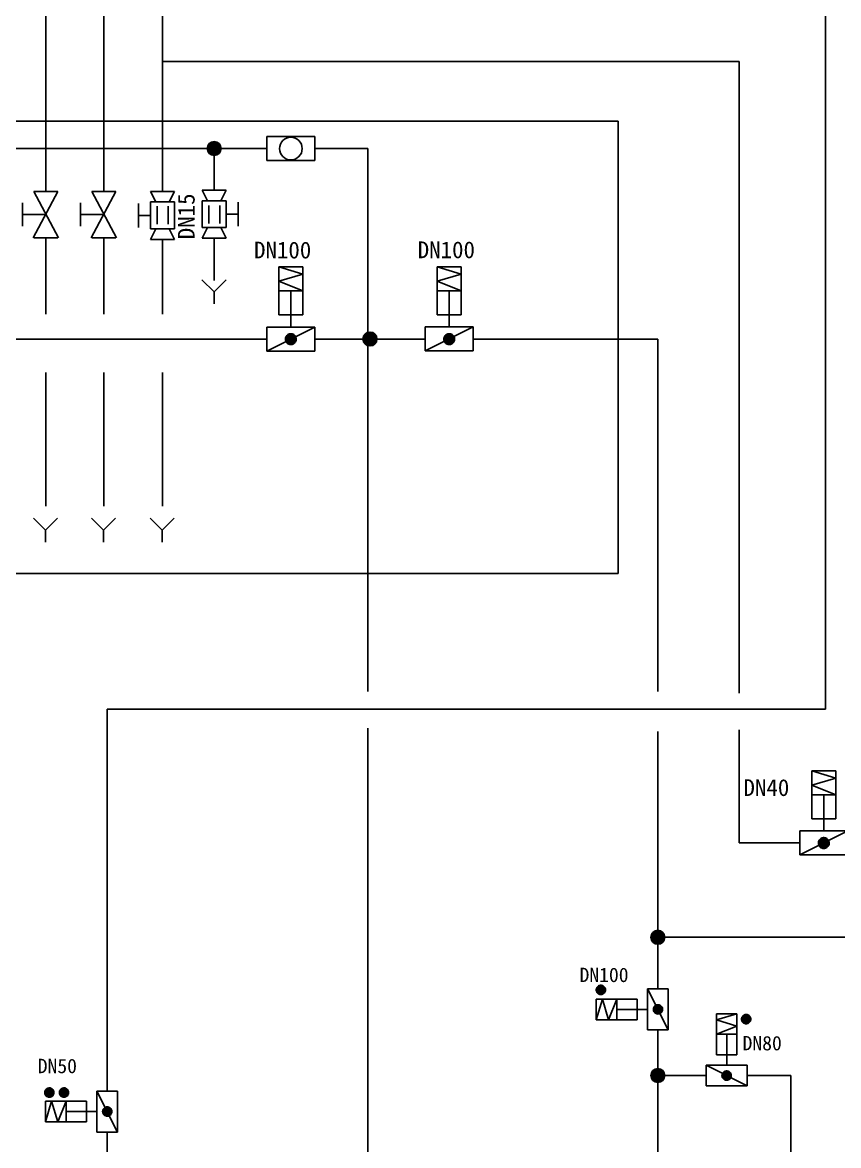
# Model space of a CAD drawing. Header units: millimetres. Extents: x 702 to 1891, y -286 to 555.
# Drawn here: x 1367.3 to 1422.9, y 205.1 to 281.5 of the extents above; entities that cross this region are included whole.
import ezdxf
from ezdxf.enums import TextEntityAlignment as Align

# ---------------------------------------------------------------- set-up
doc = ezdxf.new("R2010")
doc.units = ezdxf.units.MM
doc.header["$MEASUREMENT"] = 0
doc.linetypes.add('1', pattern=[0])
doc.layers.get('0').update_dxf_attribs({"linetype": 'CONTINUOUS'})
for name, color, linetype in [('CIP', 24, 'CONTINUOUS'), ('PRODUKT', 3, 'CONTINUOUS'), ('REVISION-3', 80, 'CONTINUOUS'), ('SYMBOLE', 3, 'CONTINUOUS'), ('TEXT', 7, 'CONTINUOUS')]:
    doc.layers.add(name, color=color, linetype=linetype)

# ---------------------------------------------------------------- blocks, each defined once
blk = doc.blocks.new('K667')
at = {"color": 3, "linetype": '1'}
for p, q in [((2.5, 15), (7.5, 15)), ((7.5, 15), (2.5, 13.5)), ((2.5, 5), (2.5, 15)), ((7.5, 5), (7.5, 15)), ((2.5, 13.5), (7.5, 12)), ((7.5, 12), (2.5, 10)), ((7.5, 10), (2.5, 10)), ((5, 5), (5, 10)), ((2.5, 5), (7.5, 5)), ((5, 2.5), (5, 5)), ((0, 2.5), (10, 2.5)), ((0, 2.5), (10, -2.5)), ((0, -2.5), (0, 2.5)), ((10, 2.5), (10, -2.5)), ((3.867323, 0.097151), (3.860403, -0.016551)), ((3.862499, 0.041555), (4.918846, 1.097903)), ((3.862618, -0.099747), (5.060149, 1.097784)), ((3.885673, 0.209575), (3.867323, 0.097151)), ((3.877821, -0.225965), (5.186367, 1.08258)), ((3.884744, 0.205221), (4.75518, 1.075658)), ((3.915266, 0.319575), (3.885673, 0.209575)), ((3.904503, -0.340705), (5.301106, 1.055899)), ((3.955801, 0.426031), (3.915266, 0.319575)), ((3.940591, -0.446038), (5.40644, 1.019811)), ((3.949481, 0.41138), (4.549022, 1.010921)), ((4.006864, 0.527857), (3.955801, 0.426031)), ((3.984798, -0.543252), (5.503654, 0.975603)), ((4.067934, 0.624014), (4.006864, 0.527857)), ((4.036295, -0.633177), (5.593579, 0.924107)), ((4.13839, 0.713524), (4.067934, 0.624014)), ((4.09455, -0.716344), (5.676745, 0.865852)), ((4.217512, 0.795472), (4.13839, 0.713524)), ((4.159246, -0.793069), (5.753471, 0.801156)), ((4.304495, 0.869024), (4.217512, 0.795472)), ((4.230237, -0.863499), (5.823901, 0.730165)), ((4.398451, 0.93343), (4.304495, 0.869024)), ((4.30753, -0.927627), (5.888028, 0.652871)), ((4.391286, -0.985292), (5.945694, 0.569116)), ((4.498423, 0.988033), (4.398451, 0.93343)), ((4.481838, -1.036162), (5.996564, 0.478564)), ((4.603391, 1.032277), (4.498423, 0.988033)), ((4.579739, -1.079682), (6.040084, 0.380662)), ((4.712286, 1.065711), (4.603391, 1.032277)), ((4.685853, -1.114989), (6.075391, 0.274548)), ((4.823997, 1.087993), (4.712286, 1.065711)), ((4.80152, -1.140744), (6.101145, 0.158881)), ((4.937386, 1.098897), (4.823997, 1.087993)), ((4.928909, -1.154777), (6.115178, 0.031493)), ((5.051296, 1.098312), (4.937386, 1.098897)), ((5.164567, 1.086243), (5.051296, 1.098312)), ((5.276043, 1.062813), (5.164567, 1.086243)), ((5.384588, 1.028262), (5.276043, 1.062813)), ((5.489096, 0.982942), (5.384588, 1.028262)), ((5.588502, 0.927313), (5.489096, 0.982942)), ((5.681791, 0.861945), (5.588502, 0.927313)), ((5.768013, 0.787503), (5.681791, 0.861945)), ((5.846289, 0.704745), (5.768013, 0.787503)), ((5.915821, 0.614517), (5.846289, 0.704745)), ((5.975899, 0.517736), (5.915821, 0.614517)), ((6.025913, 0.415391), (5.975899, 0.517736)), ((6.065351, 0.308524), (6.025913, 0.415391)), ((6.093812, 0.198225), (6.065351, 0.308524)), ((6.111005, 0.085618), (6.093812, 0.198225)), ((6.116756, -0.028148), (6.111005, 0.085618)), ((3.860403, -0.016551), (3.864984, -0.13037)), ((3.864984, -0.13037), (3.881019, -0.243148)), ((3.881019, -0.243148), (3.908345, -0.353734)), ((3.908345, -0.353734), (3.946682, -0.461)), ((3.946682, -0.461), (3.995641, -0.563854)), ((3.995641, -0.563854), (4.054722, -0.661247)), ((4.054722, -0.661247), (4.123322, -0.752186)), ((4.123322, -0.752186), (4.200743, -0.835743)), ((4.200743, -0.835743), (4.286196, -0.911068)), ((4.286196, -0.911068), (4.378808, -0.977392)), ((4.378808, -0.977392), (4.477636, -1.034039)), ((4.477636, -1.034039), (4.581673, -1.080431)), ((4.581673, -1.080431), (4.689857, -1.116097)), ((4.689857, -1.116097), (4.801087, -1.140671)), ((4.801087, -1.140671), (4.914227, -1.153904)), ((4.914227, -1.153904), (5.028126, -1.15566)), ((5.028126, -1.15566), (5.14162, -1.145922)), ((5.07183, -1.153276), (6.113678, -0.111429)), ((5.14162, -1.145922), (5.253555, -1.124789)), ((5.238125, -1.128403), (6.088805, -0.277723)), ((5.253555, -1.124789), (5.362787, -1.092477)), ((5.362787, -1.092477), (5.468205, -1.049314)), ((5.450509, -1.05744), (6.017842, -0.490107)), ((5.468205, -1.049314), (5.568733, -0.995741)), ((5.568733, -0.995741), (5.663346, -0.932304)), ((5.663346, -0.932304), (5.75108, -0.85965)), ((5.75108, -0.85965), (5.831041, -0.77852)), ((5.831041, -0.77852), (5.902413, -0.689739)), ((5.902413, -0.689739), (5.964469, -0.594215)), ((5.964469, -0.594215), (6.016575, -0.492919)), ((6.016575, -0.492919), (6.058202, -0.386886)), ((6.058202, -0.386886), (6.088925, -0.277195)), ((6.088925, -0.277195), (6.108429, -0.164966)), ((6.108429, -0.164966), (6.116517, -0.051341)), ((6.116517, -0.051341), (6.116756, -0.028148)), ((10, -2.5), (0, -2.5))]:
    blk.add_line(p, q, dxfattribs=at)

msp = doc.modelspace()

# ---------------------------------------------------------------- hatches: boundary and pattern name
at = {"layer": 'TEXT'}
for points in [[(1380.852, 272.914, 1), (1379.901, 272.914, 1)], [(1391.451, 259.951, 1), (1390.5, 259.951, 1)], [(1411.043, 219.237, 1), (1410.093, 219.237, 1)], [(1411.043, 209.836, 1), (1410.093, 209.836, 1)]]:
    msp.add_hatch(color=256, dxfattribs=at).paths.add_polyline_path(points)

# ---------------------------------------------------------------- linework, layer by layer
at = {"color": 163}
for p, q in [((1368.922, 290.365), (1368.922, 270)), ((1368.922, 266.831), (1368.922, 261.643)), ((1368.922, 257.667), (1368.922, 248.567)), ((1368.899, 246.937), (1368.081, 247.755)), ((1369.716, 247.755), (1368.899, 246.937)), ((1368.899, 246.937), (1368.899, 246.119))]:
    msp.add_line(p, q, dxfattribs=at)
at = {"color": 146}
for p, q in [((1372.861, 290.114), (1372.861, 270)), ((1372.861, 266.831), (1372.861, 261.643)), ((1372.861, 257.667), (1372.861, 248.567)), ((1372.838, 246.937), (1372.02, 247.755)), ((1373.656, 247.755), (1372.838, 246.937)), ((1372.838, 246.937), (1372.838, 246.119))]:
    msp.add_line(p, q, dxfattribs=at)
at = {"color": 7}
for p, q in [((1376.865, 285.98), (1376.865, 270)), ((1416.105, 278.83), (1376.865, 278.83)), ((1416.105, 235.846), (1416.105, 278.83)), ((1376.865, 266.729), (1376.865, 261.643)), ((1376.865, 257.667), (1376.865, 248.567)), ((1416.105, 225.658), (1416.105, 233.346)), ((1420.221, 225.658), (1416.105, 225.658))]:
    msp.add_line(p, q, dxfattribs=at)
at = {"color": 7, "linetype": '1'}
for p, q in [((1406.709, 215.972), (1406.374, 215.637)), ((1406.67, 215.972), (1406.374, 215.676)), ((1406.374, 215.671), (1406.377, 215.703)), ((1406.374, 215.639), (1406.374, 215.671)), ((1406.377, 215.607), (1406.374, 215.639)), ((1406.377, 215.703), (1406.383, 215.734)), ((1406.384, 215.576), (1406.377, 215.607)), ((1406.744, 215.968), (1406.378, 215.601)), ((1406.624, 215.966), (1406.38, 215.722)), ((1406.383, 215.734), (1406.392, 215.765)), ((1406.393, 215.546), (1406.384, 215.576)), ((1406.777, 215.96), (1406.386, 215.569)), ((1406.392, 215.765), (1406.405, 215.794)), ((1406.406, 215.517), (1406.393, 215.546)), ((1406.806, 215.95), (1406.396, 215.54)), ((1406.566, 215.948), (1406.398, 215.78)), ((1406.405, 215.794), (1406.42, 215.822)), ((1406.833, 215.938), (1406.408, 215.513)), ((1406.42, 215.822), (1406.438, 215.848)), ((1406.858, 215.923), (1406.422, 215.487)), ((1406.438, 215.848), (1406.458, 215.873)), ((1406.882, 215.907), (1406.439, 215.464)), ((1406.903, 215.889), (1406.457, 215.443)), ((1406.458, 215.873), (1406.481, 215.895)), ((1406.923, 215.869), (1406.477, 215.423)), ((1406.481, 215.895), (1406.506, 215.915)), ((1406.941, 215.847), (1406.498, 215.405)), ((1406.506, 215.915), (1406.533, 215.932)), ((1406.957, 215.824), (1406.522, 215.389)), ((1406.533, 215.932), (1406.562, 215.946)), ((1406.971, 215.799), (1406.547, 215.375)), ((1406.562, 215.946), (1406.592, 215.957)), ((1406.984, 215.771), (1406.575, 215.362)), ((1406.592, 215.957), (1406.623, 215.966)), ((1406.993, 215.742), (1406.604, 215.352)), ((1406.623, 215.966), (1406.654, 215.971)), ((1407.001, 215.709), (1406.637, 215.345)), ((1406.654, 215.971), (1406.686, 215.973)), ((1407.005, 215.673), (1406.672, 215.341)), ((1406.681, 215.972), (1406.681, 215.341)), ((1406.686, 215.973), (1406.718, 215.971)), ((1407.004, 215.633), (1406.712, 215.342)), ((1406.718, 215.971), (1406.749, 215.967)), ((1406.749, 215.967), (1406.78, 215.959)), ((1406.997, 215.587), (1406.759, 215.349)), ((1406.78, 215.959), (1406.81, 215.948)), ((1406.81, 215.948), (1406.839, 215.935)), ((1406.977, 215.527), (1406.818, 215.369)), ((1406.839, 215.935), (1406.866, 215.918)), ((1406.866, 215.918), (1406.892, 215.899)), ((1406.892, 215.899), (1406.915, 215.877)), ((1406.915, 215.877), (1406.936, 215.853)), ((1406.936, 215.853), (1406.955, 215.827)), ((1406.955, 215.827), (1406.971, 215.8)), ((1406.975, 215.522), (1406.96, 215.494)), ((1406.971, 215.8), (1406.984, 215.771)), ((1406.987, 215.552), (1406.975, 215.522)), ((1406.984, 215.771), (1406.994, 215.74)), ((1406.996, 215.583), (1406.987, 215.552)), ((1406.994, 215.74), (1407.001, 215.709)), ((1407.002, 215.614), (1406.996, 215.583)), ((1407.001, 215.709), (1407.004, 215.678)), ((1407.005, 215.646), (1407.002, 215.614)), ((1407.004, 215.678), (1407.005, 215.646)), ((1406.422, 215.489), (1406.406, 215.517)), ((1406.44, 215.463), (1406.422, 215.489)), ((1406.461, 215.439), (1406.44, 215.463)), ((1406.484, 215.417), (1406.461, 215.439)), ((1406.509, 215.397), (1406.484, 215.417)), ((1406.536, 215.38), (1406.509, 215.397)), ((1406.565, 215.366), (1406.536, 215.38)), ((1406.595, 215.355), (1406.565, 215.366)), ((1406.626, 215.347), (1406.595, 215.355)), ((1406.657, 215.342), (1406.626, 215.347)), ((1406.689, 215.341), (1406.657, 215.342)), ((1406.696, 215.341), (1406.689, 215.341)), ((1406.727, 215.343), (1406.696, 215.341)), ((1406.759, 215.349), (1406.727, 215.343)), ((1406.79, 215.357), (1406.759, 215.349)), ((1406.819, 215.369), (1406.79, 215.357)), ((1406.848, 215.383), (1406.819, 215.369)), ((1406.874, 215.401), (1406.848, 215.383)), ((1406.899, 215.421), (1406.874, 215.401)), ((1406.922, 215.443), (1406.899, 215.421)), ((1406.942, 215.468), (1406.922, 215.443)), ((1406.96, 215.494), (1406.942, 215.468)), ((1416.261, 213.702), (1416.259, 213.67)), ((1416.259, 213.67), (1416.26, 213.638)), ((1416.26, 213.647), (1416.595, 213.982)), ((1416.26, 213.687), (1416.556, 213.982)), ((1416.26, 213.638), (1416.265, 213.607)), ((1416.266, 213.734), (1416.261, 213.702)), ((1416.264, 213.612), (1416.63, 213.978)), ((1416.265, 213.607), (1416.273, 213.576)), ((1416.266, 213.732), (1416.51, 213.976)), ((1416.275, 213.764), (1416.266, 213.734)), ((1416.272, 213.58), (1416.663, 213.971)), ((1416.273, 213.576), (1416.283, 213.546)), ((1416.286, 213.794), (1416.275, 213.764)), ((1416.282, 213.55), (1416.692, 213.961)), ((1416.283, 213.546), (1416.297, 213.517)), ((1416.284, 213.79), (1416.452, 213.958)), ((1416.3, 213.823), (1416.286, 213.794)), ((1416.294, 213.523), (1416.719, 213.948)), ((1416.297, 213.517), (1416.314, 213.49)), ((1416.317, 213.85), (1416.3, 213.823)), ((1416.308, 213.498), (1416.744, 213.934)), ((1416.314, 213.49), (1416.333, 213.464)), ((1416.337, 213.875), (1416.317, 213.85)), ((1416.325, 213.474), (1416.768, 213.917)), ((1416.333, 213.464), (1416.354, 213.441)), ((1416.359, 213.898), (1416.337, 213.875)), ((1416.343, 213.453), (1416.789, 213.899)), ((1416.354, 213.441), (1416.378, 213.42)), ((1416.384, 213.918), (1416.359, 213.898)), ((1416.363, 213.433), (1416.809, 213.879)), ((1416.378, 213.42), (1416.404, 213.401)), ((1416.41, 213.936), (1416.384, 213.918)), ((1416.384, 213.415), (1416.827, 213.858)), ((1416.404, 213.401), (1416.432, 213.385)), ((1416.408, 213.399), (1416.843, 213.834)), ((1416.438, 213.952), (1416.41, 213.936)), ((1416.432, 213.385), (1416.461, 213.372)), ((1416.433, 213.385), (1416.857, 213.809)), ((1416.467, 213.964), (1416.438, 213.952)), ((1416.461, 213.373), (1416.869, 213.782)), ((1416.461, 213.372), (1416.491, 213.362)), ((1416.498, 213.973), (1416.467, 213.964)), ((1416.49, 213.363), (1416.879, 213.752)), ((1416.491, 213.362), (1416.523, 213.356)), ((1416.529, 213.98), (1416.498, 213.973)), ((1416.523, 213.356), (1416.887, 213.719)), ((1416.523, 213.356), (1416.554, 213.352)), ((1416.561, 213.983), (1416.529, 213.98)), ((1416.554, 213.352), (1416.586, 213.351)), ((1416.558, 213.352), (1416.891, 213.684)), ((1416.593, 213.983), (1416.561, 213.983)), ((1416.586, 213.351), (1416.618, 213.354)), ((1416.624, 213.979), (1416.593, 213.983)), ((1416.598, 213.352), (1416.89, 213.644)), ((1416.618, 213.354), (1416.649, 213.36)), ((1416.656, 213.973), (1416.624, 213.979)), ((1416.645, 213.359), (1416.883, 213.597)), ((1416.649, 213.36), (1416.68, 213.369)), ((1416.686, 213.963), (1416.656, 213.973)), ((1416.68, 213.369), (1416.709, 213.381)), ((1416.715, 213.95), (1416.686, 213.963)), ((1416.704, 213.379), (1416.863, 213.538)), ((1416.709, 213.381), (1416.738, 213.396)), ((1416.743, 213.935), (1416.715, 213.95)), ((1416.738, 213.396), (1416.764, 213.414)), ((1416.769, 213.916), (1416.743, 213.935)), ((1416.764, 213.414), (1416.789, 213.434)), ((1416.793, 213.895), (1416.769, 213.916)), ((1416.789, 213.434), (1416.811, 213.457)), ((1416.815, 213.872), (1416.793, 213.895)), ((1416.811, 213.457), (1416.831, 213.482)), ((1416.835, 213.847), (1416.815, 213.872)), ((1416.831, 213.482), (1416.848, 213.509)), ((1416.852, 213.82), (1416.835, 213.847)), ((1416.848, 213.509), (1416.863, 213.537)), ((1416.866, 213.791), (1416.852, 213.82)), ((1416.863, 213.537), (1416.875, 213.567)), ((1416.877, 213.761), (1416.866, 213.791)), ((1416.875, 213.567), (1416.883, 213.597)), ((1416.885, 213.73), (1416.877, 213.761)), ((1416.883, 213.597), (1416.889, 213.629)), ((1416.889, 213.699), (1416.885, 213.73)), ((1416.891, 213.667), (1416.889, 213.699)), ((1416.889, 213.629), (1416.891, 213.661)), ((1416.891, 213.661), (1416.891, 213.667)), ((1369.177, 208.988), (1368.842, 208.653)), ((1369.138, 208.988), (1368.842, 208.692)), ((1368.842, 208.687), (1368.845, 208.719)), ((1368.842, 208.655), (1368.842, 208.687)), ((1368.845, 208.623), (1368.842, 208.655)), ((1368.845, 208.719), (1368.851, 208.75)), ((1369.213, 208.984), (1368.846, 208.617)), ((1369.092, 208.982), (1368.848, 208.738)), ((1368.851, 208.75), (1368.86, 208.78)), ((1369.245, 208.976), (1368.854, 208.585)), ((1368.86, 208.78), (1368.873, 208.81)), ((1369.274, 208.966), (1368.864, 208.556)), ((1369.034, 208.964), (1368.866, 208.796)), ((1368.873, 208.81), (1368.888, 208.838)), ((1369.302, 208.954), (1368.876, 208.528)), ((1368.888, 208.838), (1368.906, 208.864)), ((1369.327, 208.939), (1368.891, 208.503)), ((1368.906, 208.864), (1368.927, 208.889)), ((1369.35, 208.923), (1368.907, 208.48)), ((1369.371, 208.905), (1368.925, 208.458)), ((1368.927, 208.889), (1368.95, 208.911)), ((1369.391, 208.885), (1368.945, 208.439)), ((1368.95, 208.911), (1368.975, 208.93)), ((1369.409, 208.863), (1368.967, 208.421)), ((1368.975, 208.93), (1369.002, 208.948)), ((1369.425, 208.84), (1368.99, 208.405)), ((1369.002, 208.948), (1369.03, 208.962)), ((1369.44, 208.815), (1369.015, 208.39)), ((1369.03, 208.962), (1369.06, 208.973)), ((1369.452, 208.787), (1369.043, 208.378)), ((1369.06, 208.973), (1369.091, 208.981)), ((1369.462, 208.757), (1369.073, 208.368)), ((1369.091, 208.981), (1369.122, 208.987)), ((1369.469, 208.725), (1369.105, 208.361)), ((1369.122, 208.987), (1369.154, 208.989)), ((1369.473, 208.689), (1369.141, 208.357)), ((1369.154, 208.989), (1369.186, 208.987)), ((1369.472, 208.649), (1369.181, 208.358)), ((1369.186, 208.987), (1369.217, 208.983)), ((1369.217, 208.983), (1369.248, 208.975)), ((1369.248, 208.975), (1369.278, 208.964)), ((1369.278, 208.964), (1369.307, 208.951)), ((1369.307, 208.951), (1369.335, 208.934)), ((1369.335, 208.934), (1369.36, 208.915)), ((1369.36, 208.915), (1369.383, 208.893)), ((1369.383, 208.893), (1369.404, 208.869)), ((1369.404, 208.869), (1369.423, 208.843)), ((1369.423, 208.843), (1369.439, 208.816)), ((1369.439, 208.816), (1369.452, 208.787)), ((1369.452, 208.787), (1369.462, 208.756)), ((1369.462, 208.756), (1369.469, 208.725)), ((1369.469, 208.725), (1369.472, 208.693)), ((1369.473, 208.662), (1369.47, 208.63)), ((1369.472, 208.693), (1369.473, 208.662)), ((1370.135, 208.988), (1369.839, 208.692)), ((1370.175, 208.988), (1369.839, 208.653)), ((1369.839, 208.687), (1369.842, 208.719)), ((1369.839, 208.655), (1369.839, 208.687)), ((1369.843, 208.623), (1369.839, 208.655)), ((1369.842, 208.719), (1369.848, 208.75)), ((1370.21, 208.984), (1369.844, 208.617)), ((1370.089, 208.982), (1369.846, 208.738)), ((1369.848, 208.75), (1369.858, 208.78)), ((1370.242, 208.976), (1369.851, 208.585)), ((1369.858, 208.78), (1369.87, 208.81)), ((1370.272, 208.966), (1369.861, 208.556)), ((1370.032, 208.964), (1369.864, 208.796)), ((1369.87, 208.81), (1369.885, 208.838)), ((1370.299, 208.954), (1369.874, 208.528)), ((1369.885, 208.838), (1369.903, 208.864)), ((1370.324, 208.939), (1369.888, 208.503)), ((1369.903, 208.864), (1369.924, 208.889)), ((1370.347, 208.923), (1369.904, 208.48)), ((1370.369, 208.905), (1369.922, 208.458)), ((1369.924, 208.889), (1369.947, 208.911)), ((1370.389, 208.885), (1369.942, 208.439)), ((1369.947, 208.911), (1369.972, 208.93)), ((1370.407, 208.863), (1369.964, 208.421)), ((1369.972, 208.93), (1369.999, 208.948)), ((1370.423, 208.84), (1369.987, 208.405)), ((1369.999, 208.948), (1370.028, 208.962)), ((1370.437, 208.815), (1370.013, 208.39)), ((1370.028, 208.962), (1370.057, 208.973)), ((1370.449, 208.787), (1370.04, 208.378)), ((1370.057, 208.973), (1370.088, 208.981)), ((1370.459, 208.757), (1370.07, 208.368)), ((1370.088, 208.981), (1370.12, 208.987)), ((1370.466, 208.725), (1370.102, 208.361)), ((1370.12, 208.987), (1370.151, 208.989)), ((1370.47, 208.689), (1370.138, 208.357)), ((1370.151, 208.989), (1370.183, 208.987)), ((1370.47, 208.649), (1370.178, 208.358)), ((1370.183, 208.987), (1370.215, 208.983)), ((1370.215, 208.983), (1370.246, 208.975)), ((1370.246, 208.975), (1370.276, 208.964)), ((1370.276, 208.964), (1370.305, 208.951)), ((1370.305, 208.951), (1370.332, 208.934)), ((1370.332, 208.934), (1370.357, 208.915)), ((1370.357, 208.915), (1370.381, 208.893)), ((1370.381, 208.893), (1370.402, 208.869)), ((1370.402, 208.869), (1370.42, 208.843)), ((1370.42, 208.843), (1370.436, 208.816)), ((1370.436, 208.816), (1370.449, 208.787)), ((1370.449, 208.787), (1370.459, 208.756)), ((1370.459, 208.756), (1370.466, 208.725)), ((1370.466, 208.725), (1370.47, 208.693)), ((1370.47, 208.662), (1370.468, 208.63)), ((1370.47, 208.693), (1370.47, 208.662)), ((1368.852, 208.592), (1368.845, 208.623)), ((1368.861, 208.562), (1368.852, 208.592)), ((1368.874, 208.532), (1368.861, 208.562)), ((1368.89, 208.505), (1368.874, 208.532)), ((1368.908, 208.479), (1368.89, 208.505)), ((1368.929, 208.454), (1368.908, 208.479)), ((1368.952, 208.432), (1368.929, 208.454)), ((1368.977, 208.413), (1368.952, 208.432)), ((1369.004, 208.396), (1368.977, 208.413)), ((1369.033, 208.382), (1369.004, 208.396)), ((1369.063, 208.371), (1369.033, 208.382)), ((1369.094, 208.363), (1369.063, 208.371)), ((1369.125, 208.358), (1369.094, 208.363)), ((1369.157, 208.357), (1369.125, 208.358)), ((1369.164, 208.357), (1369.157, 208.357)), ((1369.196, 208.359), (1369.164, 208.357)), ((1369.227, 208.365), (1369.196, 208.359)), ((1369.465, 208.603), (1369.227, 208.365)), ((1369.258, 208.373), (1369.227, 208.365)), ((1369.287, 208.385), (1369.258, 208.373)), ((1369.445, 208.543), (1369.287, 208.384)), ((1369.316, 208.399), (1369.287, 208.385)), ((1369.343, 208.417), (1369.316, 208.399)), ((1369.367, 208.437), (1369.343, 208.417)), ((1369.39, 208.459), (1369.367, 208.437)), ((1369.41, 208.484), (1369.39, 208.459)), ((1369.428, 208.51), (1369.41, 208.484)), ((1369.443, 208.538), (1369.428, 208.51)), ((1369.455, 208.568), (1369.443, 208.538)), ((1369.464, 208.598), (1369.455, 208.568)), ((1369.47, 208.63), (1369.464, 208.598)), ((1369.849, 208.592), (1369.843, 208.623)), ((1369.859, 208.562), (1369.849, 208.592)), ((1369.872, 208.532), (1369.859, 208.562)), ((1369.887, 208.505), (1369.872, 208.532)), ((1369.905, 208.479), (1369.887, 208.505)), ((1369.926, 208.454), (1369.905, 208.479)), ((1369.949, 208.432), (1369.926, 208.454)), ((1369.975, 208.413), (1369.949, 208.432)), ((1370.002, 208.396), (1369.975, 208.413)), ((1370.03, 208.382), (1370.002, 208.396)), ((1370.06, 208.371), (1370.03, 208.382)), ((1370.091, 208.363), (1370.06, 208.371)), ((1370.123, 208.358), (1370.091, 208.363)), ((1370.155, 208.357), (1370.123, 208.358)), ((1370.161, 208.357), (1370.155, 208.357)), ((1370.193, 208.359), (1370.161, 208.357)), ((1370.224, 208.365), (1370.193, 208.359)), ((1370.255, 208.373), (1370.224, 208.365)), ((1370.463, 208.603), (1370.225, 208.365)), ((1370.285, 208.385), (1370.255, 208.373)), ((1370.443, 208.543), (1370.284, 208.384)), ((1370.313, 208.399), (1370.285, 208.385)), ((1370.34, 208.417), (1370.313, 208.399)), ((1370.365, 208.437), (1370.34, 208.417)), ((1370.387, 208.459), (1370.365, 208.437)), ((1370.408, 208.484), (1370.387, 208.459)), ((1370.426, 208.51), (1370.408, 208.484)), ((1370.441, 208.538), (1370.426, 208.51)), ((1370.453, 208.568), (1370.441, 208.538)), ((1370.462, 208.598), (1370.453, 208.568)), ((1370.468, 208.63), (1370.462, 208.598))]:
    msp.add_line(p, q, dxfattribs=at)
at = {"color": 3, "linetype": '1'}
for p, q in [((1409.868, 215.73), (1409.868, 212.93)), ((1409.868, 215.73), (1411.268, 212.93)), ((1411.268, 215.73), (1409.868, 215.73)), ((1411.268, 212.93), (1411.268, 215.73)), ((1406.368, 213.63), (1406.788, 215.03)), ((1406.368, 215.03), (1406.368, 213.63)), ((1409.168, 215.03), (1406.368, 215.03)), ((1406.788, 215.03), (1407.208, 213.63)), ((1407.208, 213.63), (1407.768, 215.03)), ((1407.768, 213.63), (1407.768, 215.03)), ((1409.168, 215.03), (1409.168, 213.63)), ((1409.168, 214.33), (1407.768, 214.33)), ((1409.868, 214.33), (1409.168, 214.33)), ((1410.557, 214.648), (1410.261, 214.352)), ((1410.596, 214.648), (1410.261, 214.313)), ((1410.261, 214.347), (1410.264, 214.379)), ((1410.261, 214.315), (1410.261, 214.347)), ((1410.264, 214.284), (1410.261, 214.315)), ((1410.264, 214.379), (1410.27, 214.41)), ((1410.271, 214.252), (1410.264, 214.284)), ((1410.632, 214.644), (1410.265, 214.278)), ((1410.511, 214.642), (1410.267, 214.398)), ((1410.27, 214.41), (1410.279, 214.441)), ((1410.28, 214.222), (1410.271, 214.252)), ((1410.664, 214.636), (1410.273, 214.245)), ((1410.279, 214.441), (1410.292, 214.47)), ((1410.293, 214.193), (1410.28, 214.222)), ((1410.693, 214.626), (1410.283, 214.216)), ((1410.453, 214.624), (1410.285, 214.456)), ((1410.292, 214.47), (1410.307, 214.498)), ((1410.309, 214.165), (1410.293, 214.193)), ((1410.72, 214.614), (1410.295, 214.189)), ((1410.307, 214.498), (1410.325, 214.524)), ((1410.327, 214.139), (1410.309, 214.165)), ((1410.746, 214.6), (1410.31, 214.164)), ((1410.325, 214.524), (1410.346, 214.549)), ((1410.769, 214.583), (1410.326, 214.14)), ((1410.348, 214.115), (1410.327, 214.139)), ((1410.79, 214.565), (1410.344, 214.119)), ((1410.346, 214.549), (1410.368, 214.571)), ((1410.371, 214.093), (1410.348, 214.115)), ((1410.81, 214.545), (1410.364, 214.099)), ((1410.368, 214.571), (1410.394, 214.591)), ((1410.396, 214.073), (1410.371, 214.093)), ((1410.828, 214.524), (1410.385, 214.081)), ((1410.394, 214.591), (1410.42, 214.608)), ((1410.423, 214.056), (1410.396, 214.073)), ((1410.844, 214.5), (1410.409, 214.065)), ((1410.42, 214.608), (1410.449, 214.622)), ((1410.452, 214.042), (1410.423, 214.056)), ((1410.858, 214.475), (1410.434, 214.051)), ((1410.449, 214.622), (1410.479, 214.633)), ((1410.482, 214.031), (1410.452, 214.042)), ((1410.871, 214.447), (1410.462, 214.038)), ((1410.479, 214.633), (1410.51, 214.642)), ((1410.513, 214.023), (1410.482, 214.031)), ((1410.88, 214.418), (1410.491, 214.029)), ((1410.51, 214.642), (1410.541, 214.647)), ((1410.544, 214.019), (1410.513, 214.023)), ((1410.888, 214.385), (1410.524, 214.021)), ((1410.541, 214.647), (1410.573, 214.649)), ((1410.576, 214.017), (1410.544, 214.019)), ((1410.892, 214.35), (1410.559, 214.017)), ((1410.568, 214.649), (1410.568, 214.017)), ((1410.573, 214.649), (1410.605, 214.648)), ((1410.583, 214.017), (1410.576, 214.017)), ((1410.614, 214.019), (1410.583, 214.017)), ((1410.891, 214.31), (1410.599, 214.018)), ((1410.605, 214.648), (1410.636, 214.643)), ((1410.646, 214.025), (1410.614, 214.019)), ((1410.636, 214.643), (1410.667, 214.635)), ((1410.884, 214.263), (1410.646, 214.025)), ((1410.677, 214.033), (1410.646, 214.025)), ((1410.667, 214.635), (1410.697, 214.625)), ((1410.706, 214.045), (1410.677, 214.033)), ((1410.697, 214.625), (1410.726, 214.611)), ((1410.864, 214.204), (1410.706, 214.045)), ((1410.735, 214.06), (1410.706, 214.045)), ((1410.726, 214.611), (1410.753, 214.594)), ((1410.761, 214.077), (1410.735, 214.06)), ((1410.753, 214.594), (1410.779, 214.575)), ((1410.786, 214.097), (1410.761, 214.077)), ((1410.779, 214.575), (1410.802, 214.554)), ((1410.809, 214.119), (1410.786, 214.097)), ((1410.802, 214.554), (1410.823, 214.53)), ((1410.829, 214.144), (1410.809, 214.119)), ((1410.823, 214.53), (1410.842, 214.504)), ((1410.847, 214.17), (1410.829, 214.144)), ((1410.842, 214.504), (1410.858, 214.476)), ((1410.862, 214.199), (1410.847, 214.17)), ((1410.858, 214.476), (1410.871, 214.447)), ((1410.874, 214.228), (1410.862, 214.199)), ((1410.871, 214.447), (1410.881, 214.417)), ((1410.883, 214.259), (1410.874, 214.228)), ((1410.881, 214.417), (1410.888, 214.385)), ((1410.889, 214.29), (1410.883, 214.259)), ((1410.888, 214.385), (1410.891, 214.354)), ((1410.892, 214.322), (1410.889, 214.29)), ((1410.891, 214.354), (1410.892, 214.322)), ((1414.548, 211.234), (1414.548, 214.034)), ((1415.948, 214.034), (1414.548, 213.614)), ((1414.548, 214.034), (1415.948, 214.034)), ((1415.948, 211.234), (1415.948, 214.034)), ((1409.168, 213.63), (1406.368, 213.63)), ((1414.548, 213.614), (1415.948, 213.194)), ((1409.868, 212.93), (1411.268, 212.93)), ((1415.948, 213.194), (1414.548, 212.634)), ((1415.948, 212.634), (1414.548, 212.634)), ((1415.248, 211.234), (1415.248, 212.634)), ((1414.548, 211.234), (1415.948, 211.234)), ((1415.248, 210.534), (1415.248, 211.234)), ((1413.848, 210.534), (1416.648, 210.534)), ((1413.848, 210.534), (1416.648, 209.134)), ((1413.848, 209.134), (1413.848, 210.534)), ((1416.648, 210.534), (1416.648, 209.134)), ((1414.931, 209.861), (1414.929, 209.829)), ((1414.929, 209.829), (1414.93, 209.797)), ((1414.93, 209.845), (1415.226, 210.141)), ((1414.93, 209.806), (1415.265, 210.141)), ((1414.93, 209.797), (1414.935, 209.766)), ((1414.936, 209.892), (1414.931, 209.861)), ((1414.934, 209.77), (1415.3, 210.137)), ((1414.935, 209.766), (1414.943, 209.735)), ((1414.936, 209.891), (1415.18, 210.135)), ((1414.945, 209.923), (1414.936, 209.892)), ((1414.942, 209.738), (1415.333, 210.129)), ((1414.943, 209.735), (1414.953, 209.705)), ((1414.956, 209.953), (1414.945, 209.923)), ((1414.952, 209.709), (1415.362, 210.119)), ((1414.953, 209.705), (1414.967, 209.676)), ((1414.954, 209.949), (1415.122, 210.117)), ((1414.97, 209.981), (1414.956, 209.953)), ((1414.964, 209.682), (1415.389, 210.107)), ((1414.967, 209.676), (1414.984, 209.648)), ((1414.987, 210.008), (1414.97, 209.981)), ((1414.978, 209.656), (1415.414, 210.092)), ((1414.984, 209.648), (1415.003, 209.623)), ((1415.007, 210.033), (1414.987, 210.008)), ((1414.995, 209.633), (1415.438, 210.076)), ((1415.003, 209.623), (1415.024, 209.6)), ((1415.029, 210.056), (1415.007, 210.033)), ((1415.013, 209.612), (1415.459, 210.058)), ((1415.024, 209.6), (1415.048, 209.579)), ((1415.054, 210.077), (1415.029, 210.056)), ((1415.033, 209.592), (1415.479, 210.038)), ((1415.048, 209.579), (1415.074, 209.56)), ((1415.08, 210.095), (1415.054, 210.077)), ((1415.054, 209.574), (1415.497, 210.016)), ((1415.074, 209.56), (1415.102, 209.544)), ((1415.078, 209.558), (1415.513, 209.993)), ((1415.108, 210.11), (1415.08, 210.095)), ((1415.102, 209.544), (1415.131, 209.531)), ((1415.103, 209.544), (1415.527, 209.968)), ((1415.137, 210.123), (1415.108, 210.11)), ((1415.131, 209.531), (1415.539, 209.94)), ((1415.131, 209.531), (1415.161, 209.521)), ((1415.168, 210.132), (1415.137, 210.123)), ((1415.16, 209.521), (1415.549, 209.911)), ((1415.161, 209.521), (1415.193, 209.514)), ((1415.199, 210.138), (1415.168, 210.132)), ((1415.193, 209.514), (1415.557, 209.878)), ((1415.193, 209.514), (1415.224, 209.511)), ((1415.231, 210.141), (1415.199, 210.138)), ((1415.224, 209.511), (1415.256, 209.51)), ((1415.228, 209.51), (1415.56, 209.842)), ((1415.263, 210.141), (1415.231, 210.141)), ((1415.256, 209.51), (1415.288, 209.513)), ((1415.294, 210.138), (1415.263, 210.141)), ((1415.268, 209.511), (1415.56, 209.802)), ((1415.288, 209.513), (1415.319, 209.519)), ((1415.326, 210.131), (1415.294, 210.138)), ((1415.315, 209.518), (1415.553, 209.756)), ((1415.319, 209.519), (1415.35, 209.528)), ((1415.356, 210.122), (1415.326, 210.131)), ((1415.35, 209.528), (1415.379, 209.54)), ((1415.385, 210.109), (1415.356, 210.122)), ((1415.374, 209.538), (1415.533, 209.696)), ((1415.379, 209.54), (1415.407, 209.555)), ((1415.413, 210.093), (1415.385, 210.109)), ((1415.407, 209.555), (1415.434, 209.573)), ((1415.439, 210.075), (1415.413, 210.093)), ((1415.434, 209.573), (1415.459, 209.593)), ((1415.463, 210.054), (1415.439, 210.075)), ((1415.459, 209.593), (1415.481, 209.616)), ((1415.485, 210.031), (1415.463, 210.054)), ((1415.481, 209.616), (1415.501, 209.641)), ((1415.505, 210.006), (1415.485, 210.031)), ((1415.501, 209.641), (1415.518, 209.667)), ((1415.521, 209.979), (1415.505, 210.006)), ((1415.518, 209.667), (1415.533, 209.696)), ((1415.536, 209.95), (1415.521, 209.979)), ((1415.533, 209.696), (1415.545, 209.725)), ((1415.547, 209.92), (1415.536, 209.95)), ((1415.545, 209.725), (1415.553, 209.756)), ((1415.555, 209.889), (1415.547, 209.92)), ((1415.553, 209.756), (1415.559, 209.787)), ((1415.559, 209.858), (1415.555, 209.889)), ((1415.561, 209.826), (1415.559, 209.858)), ((1415.559, 209.787), (1415.561, 209.819)), ((1415.561, 209.819), (1415.561, 209.826)), ((1372.391, 208.777), (1373.791, 205.977)), ((1372.391, 208.777), (1372.391, 205.977)), ((1373.791, 208.777), (1372.391, 208.777)), ((1373.791, 205.977), (1373.791, 208.777)), ((1416.648, 209.134), (1413.848, 209.134)), ((1368.891, 208.077), (1368.891, 206.677)), ((1368.891, 206.677), (1369.311, 208.077)), ((1371.691, 208.077), (1368.891, 208.077)), ((1369.311, 208.077), (1369.731, 206.677)), ((1369.731, 206.677), (1370.291, 208.077)), ((1370.291, 206.677), (1370.291, 208.077)), ((1371.691, 208.077), (1371.691, 206.677)), ((1371.691, 207.377), (1370.291, 207.377)), ((1372.391, 207.377), (1371.691, 207.377)), ((1373.079, 207.696), (1372.783, 207.4)), ((1373.119, 207.696), (1372.783, 207.36)), ((1372.783, 207.395), (1372.786, 207.426)), ((1372.783, 207.363), (1372.783, 207.395)), ((1372.787, 207.331), (1372.783, 207.363)), ((1372.786, 207.426), (1372.792, 207.458)), ((1372.793, 207.3), (1372.787, 207.331)), ((1373.154, 207.691), (1372.788, 207.325)), ((1373.033, 207.689), (1372.79, 207.446)), ((1372.792, 207.458), (1372.802, 207.488)), ((1372.803, 207.269), (1372.793, 207.3)), ((1373.186, 207.684), (1372.795, 207.293)), ((1372.802, 207.488), (1372.814, 207.518)), ((1372.816, 207.24), (1372.803, 207.269)), ((1373.216, 207.674), (1372.805, 207.263)), ((1372.976, 207.671), (1372.808, 207.503)), ((1372.814, 207.518), (1372.829, 207.546)), ((1372.831, 207.212), (1372.816, 207.24)), ((1373.243, 207.661), (1372.818, 207.236)), ((1372.829, 207.546), (1372.847, 207.572)), ((1372.849, 207.186), (1372.831, 207.212)), ((1373.268, 207.647), (1372.832, 207.211)), ((1372.847, 207.572), (1372.868, 207.596)), ((1373.291, 207.631), (1372.848, 207.188)), ((1372.87, 207.162), (1372.849, 207.186)), ((1373.313, 207.612), (1372.866, 207.166)), ((1372.868, 207.596), (1372.891, 207.618)), ((1372.893, 207.14), (1372.87, 207.162)), ((1373.333, 207.593), (1372.886, 207.146)), ((1372.891, 207.618), (1372.916, 207.638)), ((1372.919, 207.121), (1372.893, 207.14)), ((1373.351, 207.571), (1372.908, 207.128)), ((1372.916, 207.638), (1372.943, 207.655)), ((1372.946, 207.104), (1372.919, 207.121)), ((1373.367, 207.548), (1372.931, 207.112)), ((1372.943, 207.655), (1372.972, 207.669)), ((1373.381, 207.522), (1372.957, 207.098)), ((1372.972, 207.669), (1373.001, 207.681)), ((1373.393, 207.495), (1372.984, 207.086)), ((1373.001, 207.681), (1373.032, 207.689)), ((1373.403, 207.465), (1373.014, 207.076)), ((1373.032, 207.689), (1373.064, 207.694)), ((1373.41, 207.433), (1373.046, 207.069)), ((1373.064, 207.694), (1373.095, 207.696)), ((1373.414, 207.397), (1373.082, 207.065)), ((1373.095, 207.696), (1373.127, 207.695)), ((1373.414, 207.357), (1373.122, 207.065)), ((1373.127, 207.695), (1373.159, 207.69)), ((1373.159, 207.69), (1373.19, 207.683)), ((1373.407, 207.31), (1373.169, 207.072)), ((1373.19, 207.683), (1373.22, 207.672)), ((1373.22, 207.672), (1373.249, 207.658)), ((1373.387, 207.251), (1373.228, 207.092)), ((1373.249, 207.658), (1373.276, 207.642)), ((1373.284, 207.124), (1373.257, 207.107)), ((1373.276, 207.642), (1373.301, 207.623)), ((1373.309, 207.144), (1373.284, 207.124)), ((1373.301, 207.623), (1373.325, 207.601)), ((1373.332, 207.167), (1373.309, 207.144)), ((1373.325, 207.601), (1373.346, 207.577)), ((1373.352, 207.191), (1373.332, 207.167)), ((1373.346, 207.577), (1373.364, 207.551)), ((1373.37, 207.218), (1373.352, 207.191)), ((1373.364, 207.551), (1373.38, 207.523)), ((1373.385, 207.246), (1373.37, 207.218)), ((1373.38, 207.523), (1373.393, 207.494)), ((1373.397, 207.275), (1373.385, 207.246)), ((1373.393, 207.494), (1373.403, 207.464)), ((1373.406, 207.306), (1373.397, 207.275)), ((1373.403, 207.464), (1373.41, 207.433)), ((1373.412, 207.337), (1373.406, 207.306)), ((1373.41, 207.433), (1373.414, 207.401)), ((1373.414, 207.369), (1373.412, 207.337)), ((1373.414, 207.401), (1373.414, 207.369)), ((1371.691, 206.677), (1368.891, 206.677)), ((1372.974, 207.09), (1372.946, 207.104)), ((1373.004, 207.079), (1372.974, 207.09)), ((1373.035, 207.071), (1373.004, 207.079)), ((1373.067, 207.066), (1373.035, 207.071)), ((1373.099, 207.064), (1373.067, 207.066)), ((1373.105, 207.064), (1373.099, 207.064)), ((1373.137, 207.067), (1373.105, 207.064)), ((1373.168, 207.072), (1373.137, 207.067)), ((1373.199, 207.081), (1373.168, 207.072)), ((1373.229, 207.092), (1373.199, 207.081)), ((1373.257, 207.107), (1373.229, 207.092)), ((1372.391, 205.977), (1373.791, 205.977))]:
    msp.add_line(p, q, dxfattribs=at)
at = {"layer": 'CIP'}
for p, q in [((1421.975, 234.758), (1421.975, 284.359)), ((1373.091, 208.777), (1373.091, 234.758)), ((1373.091, 234.758), (1421.975, 234.758)), ((1373.091, 203.415), (1373.091, 205.977))]:
    msp.add_line(p, q, dxfattribs=at)
at = {"layer": 'PRODUKT'}
for p, q in [((1383.961, 272.089), (1383.961, 273.725)), ((1383.961, 273.725), (1387.232, 273.725)), ((1385.597, 273.725), (1385.597, 273.675)), ((1387.232, 272.089), (1387.232, 273.725)), ((1357.788, 272.914), (1383.961, 272.914)), ((1380.377, 270.078), (1380.377, 272.914)), ((1390.822, 272.914), (1387.232, 272.914)), ((1390.822, 272.914), (1390.822, 259.951)), ((1383.961, 272.089), (1387.232, 272.089)), ((1385.597, 272.139), (1385.597, 272.089)), ((1369.739, 270), (1368.063, 266.831)), ((1369.78, 266.831), (1368.104, 270)), ((1368.104, 270), (1369.739, 270)), ((1373.679, 270), (1372.002, 266.831)), ((1373.72, 266.831), (1372.043, 270)), ((1372.043, 270), (1373.679, 270)), ((1376.047, 270), (1376.409, 269.277)), ((1377.683, 270), (1376.047, 270)), ((1377.683, 270), (1377.321, 269.277)), ((1381.194, 270.078), (1379.559, 270.078)), ((1379.92, 269.354), (1379.559, 270.078)), ((1380.833, 269.354), (1381.194, 270.078)), ((1367.337, 267.623), (1367.337, 269.208)), ((1371.276, 267.623), (1371.276, 269.208)), ((1375.229, 269.183), (1375.229, 267.547)), ((1376.047, 269.277), (1376.047, 267.453)), ((1376.047, 269.277), (1377.683, 269.277)), ((1377.683, 267.453), (1377.683, 269.277)), ((1379.559, 269.354), (1379.559, 267.53)), ((1381.194, 269.354), (1379.559, 269.354)), ((1380.005, 269.047), (1380.005, 267.816)), ((1380.748, 269.047), (1380.748, 267.816)), ((1381.194, 267.53), (1381.194, 269.354)), ((1382.012, 267.624), (1382.012, 269.26)), ((1367.337, 268.416), (1368.942, 268.416)), ((1371.276, 268.416), (1372.882, 268.416)), ((1376.047, 268.365), (1375.229, 268.365)), ((1376.494, 267.76), (1376.494, 268.99)), ((1377.236, 267.76), (1377.236, 268.99)), ((1381.194, 268.442), (1382.012, 268.442)), ((1379.559, 266.807), (1379.92, 267.53)), ((1381.194, 267.53), (1379.559, 267.53)), ((1381.194, 266.807), (1380.833, 267.53)), ((1368.104, 266.831), (1369.739, 266.831)), ((1372.043, 266.831), (1373.679, 266.831)), ((1376.409, 267.453), (1376.047, 266.729)), ((1376.047, 267.453), (1377.683, 267.453)), ((1376.047, 266.729), (1377.683, 266.729)), ((1377.321, 267.453), (1377.683, 266.729)), ((1379.559, 266.807), (1381.194, 266.807)), ((1380.377, 266.807), (1380.377, 263.936)), ((1384.768, 261.586), (1384.768, 264.857)), ((1384.768, 264.857), (1386.404, 264.367)), ((1386.404, 264.857), (1384.768, 264.857)), ((1386.404, 261.586), (1386.404, 264.857)), ((1395.547, 261.589), (1395.547, 264.86)), ((1395.547, 264.86), (1397.183, 264.369)), ((1397.183, 264.86), (1395.547, 264.86)), ((1397.183, 261.589), (1397.183, 264.86)), ((1380.362, 263.169), (1379.544, 263.986)), ((1381.18, 263.986), (1380.362, 263.169)), ((1386.404, 264.367), (1384.768, 263.876)), ((1384.768, 263.876), (1386.404, 263.222)), ((1397.183, 264.369), (1395.547, 263.879)), ((1395.547, 263.879), (1397.183, 263.224)), ((1380.362, 263.169), (1380.362, 262.351)), ((1384.768, 263.222), (1386.404, 263.222)), ((1385.586, 261.586), (1385.586, 263.222)), ((1395.547, 263.224), (1397.183, 263.224)), ((1396.365, 261.589), (1396.365, 263.224)), ((1386.404, 261.586), (1384.768, 261.586)), ((1385.586, 260.768), (1385.586, 261.586)), ((1397.183, 261.589), (1395.547, 261.589)), ((1396.365, 260.771), (1396.365, 261.589)), ((1387.221, 260.768), (1383.95, 260.768)), ((1387.221, 260.768), (1383.95, 259.133)), ((1383.95, 260.768), (1383.95, 259.133)), ((1387.221, 259.133), (1387.221, 260.768)), ((1398, 260.771), (1394.729, 259.136)), ((1398, 260.771), (1394.729, 260.771)), ((1394.729, 260.771), (1394.729, 259.136)), ((1398, 259.136), (1398, 260.771)), ((1352.387, 259.951), (1383.95, 259.951)), ((1385.22, 259.941), (1385.222, 259.979)), ((1385.221, 259.934), (1385.22, 259.941)), ((1385.609, 259.573), (1385.221, 259.961)), ((1385.221, 259.951), (1385.958, 259.951)), ((1385.223, 259.897), (1385.221, 259.934)), ((1385.562, 259.573), (1385.221, 259.914)), ((1385.222, 259.979), (1385.228, 260.015)), ((1385.23, 259.86), (1385.223, 259.897)), ((1385.651, 259.577), (1385.226, 260.003)), ((1385.228, 260.015), (1385.237, 260.051)), ((1385.508, 259.581), (1385.23, 259.86)), ((1385.24, 259.824), (1385.23, 259.86)), ((1385.689, 259.586), (1385.234, 260.04)), ((1385.237, 260.051), (1385.25, 260.086)), ((1385.723, 259.597), (1385.246, 260.075)), ((1385.25, 260.086), (1385.267, 260.12)), ((1385.755, 259.612), (1385.26, 260.107)), ((1385.267, 260.12), (1385.286, 260.152)), ((1385.785, 259.628), (1385.276, 260.137)), ((1385.286, 260.152), (1385.309, 260.181)), ((1385.812, 259.647), (1385.295, 260.164)), ((1385.309, 260.181), (1385.335, 260.208)), ((1385.838, 259.668), (1385.316, 260.189)), ((1385.335, 260.208), (1385.363, 260.233)), ((1385.861, 259.691), (1385.339, 260.213)), ((1385.363, 260.233), (1385.393, 260.254)), ((1385.882, 259.716), (1385.364, 260.234)), ((1385.901, 259.743), (1385.392, 260.253)), ((1385.393, 260.254), (1385.426, 260.272)), ((1385.918, 259.773), (1385.421, 260.27)), ((1385.426, 260.272), (1385.46, 260.287)), ((1385.932, 259.805), (1385.453, 260.284)), ((1385.46, 260.287), (1385.495, 260.298)), ((1385.944, 259.839), (1385.487, 260.296)), ((1385.495, 260.298), (1385.532, 260.306)), ((1385.953, 259.877), (1385.525, 260.305)), ((1385.532, 260.306), (1385.569, 260.31)), ((1385.958, 259.918), (1385.566, 260.31)), ((1385.569, 260.31), (1385.606, 260.31)), ((1385.606, 260.31), (1385.643, 260.306)), ((1385.958, 259.964), (1385.612, 260.31)), ((1385.643, 260.306), (1385.68, 260.299)), ((1385.951, 260.018), (1385.666, 260.302)), ((1385.68, 260.299), (1385.716, 260.288)), ((1385.716, 260.288), (1385.75, 260.274)), ((1385.929, 260.085), (1385.733, 260.281)), ((1385.75, 260.274), (1385.783, 260.256)), ((1385.783, 260.256), (1385.813, 260.235)), ((1385.813, 260.235), (1385.842, 260.211)), ((1385.842, 260.211), (1385.868, 260.184)), ((1385.868, 260.184), (1385.891, 260.155)), ((1385.891, 260.155), (1385.911, 260.123)), ((1385.911, 260.123), (1385.927, 260.09)), ((1385.927, 260.09), (1385.941, 260.055)), ((1385.941, 260.055), (1385.95, 260.019)), ((1385.952, 259.871), (1385.943, 259.835)), ((1385.95, 260.019), (1385.956, 259.982)), ((1385.957, 259.908), (1385.952, 259.871)), ((1385.956, 259.982), (1385.959, 259.945)), ((1385.959, 259.945), (1385.957, 259.908)), ((1387.221, 259.951), (1394.729, 259.951)), ((1387.221, 259.951), (1394.729, 259.951)), ((1390.822, 259.951), (1390.822, 235.959)), ((1396, 259.944), (1396.001, 259.981)), ((1396.388, 259.576), (1396, 259.964)), ((1396, 259.951), (1396.737, 259.951)), ((1396, 259.936), (1396, 259.944)), ((1396.002, 259.899), (1396, 259.936)), ((1396.001, 259.981), (1396.007, 260.018)), ((1396.341, 259.576), (1396.001, 259.917)), ((1396.009, 259.863), (1396.002, 259.899)), ((1396.43, 259.58), (1396.005, 260.005)), ((1396.007, 260.018), (1396.016, 260.054)), ((1396.019, 259.827), (1396.009, 259.863)), ((1396.287, 259.584), (1396.009, 259.862)), ((1396.468, 259.589), (1396.013, 260.043)), ((1396.016, 260.054), (1396.029, 260.089)), ((1396.502, 259.6), (1396.025, 260.078)), ((1396.029, 260.089), (1396.046, 260.123)), ((1396.534, 259.614), (1396.039, 260.11)), ((1396.046, 260.123), (1396.065, 260.154)), ((1396.564, 259.631), (1396.055, 260.139)), ((1396.065, 260.154), (1396.088, 260.184)), ((1396.591, 259.65), (1396.074, 260.167)), ((1396.088, 260.184), (1396.114, 260.211)), ((1396.617, 259.671), (1396.095, 260.192)), ((1396.114, 260.211), (1396.142, 260.235)), ((1396.64, 259.694), (1396.118, 260.215)), ((1396.142, 260.235), (1396.172, 260.257)), ((1396.661, 259.719), (1396.143, 260.237)), ((1396.68, 259.746), (1396.171, 260.256)), ((1396.172, 260.257), (1396.205, 260.275)), ((1396.697, 259.776), (1396.2, 260.272)), ((1396.205, 260.275), (1396.239, 260.29)), ((1396.711, 259.807), (1396.232, 260.287)), ((1396.239, 260.29), (1396.275, 260.301)), ((1396.723, 259.842), (1396.266, 260.299)), ((1396.275, 260.301), (1396.311, 260.309)), ((1396.732, 259.879), (1396.304, 260.307)), ((1396.311, 260.309), (1396.348, 260.313)), ((1396.737, 259.921), (1396.345, 260.312)), ((1396.348, 260.313), (1396.385, 260.313)), ((1396.385, 260.313), (1396.422, 260.309)), ((1396.737, 259.967), (1396.391, 260.312)), ((1396.422, 260.309), (1396.459, 260.302)), ((1396.73, 260.02), (1396.445, 260.305)), ((1396.459, 260.302), (1396.495, 260.291)), ((1396.495, 260.291), (1396.529, 260.276)), ((1396.708, 260.088), (1396.512, 260.284)), ((1396.529, 260.276), (1396.562, 260.259)), ((1396.562, 260.259), (1396.592, 260.238)), ((1396.592, 260.238), (1396.621, 260.213)), ((1396.621, 260.213), (1396.647, 260.187)), ((1396.647, 260.187), (1396.67, 260.157)), ((1396.67, 260.157), (1396.69, 260.126)), ((1396.69, 260.126), (1396.706, 260.093)), ((1396.706, 260.093), (1396.72, 260.058)), ((1396.72, 260.058), (1396.729, 260.022)), ((1396.731, 259.874), (1396.722, 259.838)), ((1396.729, 260.022), (1396.735, 259.985)), ((1396.736, 259.911), (1396.731, 259.874)), ((1396.735, 259.985), (1396.738, 259.948)), ((1396.738, 259.948), (1396.736, 259.911)), ((1398, 259.951), (1410.568, 259.951)), ((1410.568, 259.951), (1410.568, 235.959)), ((1383.95, 259.133), (1387.221, 259.133)), ((1385.253, 259.789), (1385.24, 259.824)), ((1385.438, 259.605), (1385.253, 259.79)), ((1385.27, 259.756), (1385.253, 259.789)), ((1385.291, 259.725), (1385.27, 259.756)), ((1385.314, 259.696), (1385.291, 259.725)), ((1385.34, 259.669), (1385.314, 259.696)), ((1385.369, 259.646), (1385.34, 259.669)), ((1385.4, 259.625), (1385.369, 259.646)), ((1385.433, 259.607), (1385.4, 259.625)), ((1385.467, 259.593), (1385.433, 259.607)), ((1385.503, 259.583), (1385.467, 259.593)), ((1385.539, 259.576), (1385.503, 259.583)), ((1385.577, 259.573), (1385.539, 259.576)), ((1385.614, 259.573), (1385.577, 259.573)), ((1385.651, 259.577), (1385.614, 259.573)), ((1385.687, 259.585), (1385.651, 259.577)), ((1385.723, 259.597), (1385.687, 259.585)), ((1385.757, 259.612), (1385.723, 259.597)), ((1385.789, 259.631), (1385.757, 259.612)), ((1385.819, 259.653), (1385.789, 259.631)), ((1385.847, 259.677), (1385.819, 259.653)), ((1385.873, 259.705), (1385.847, 259.677)), ((1385.895, 259.734), (1385.873, 259.705)), ((1385.914, 259.766), (1385.895, 259.734)), ((1385.93, 259.8), (1385.914, 259.766)), ((1385.943, 259.835), (1385.93, 259.8)), ((1394.729, 259.136), (1398, 259.136)), ((1396.032, 259.792), (1396.019, 259.827)), ((1396.217, 259.607), (1396.032, 259.793)), ((1396.049, 259.759), (1396.032, 259.792)), ((1396.07, 259.728), (1396.049, 259.759)), ((1396.093, 259.699), (1396.07, 259.728)), ((1396.119, 259.672), (1396.093, 259.699)), ((1396.148, 259.648), (1396.119, 259.672)), ((1396.179, 259.628), (1396.148, 259.648)), ((1396.212, 259.61), (1396.179, 259.628)), ((1396.246, 259.596), (1396.212, 259.61)), ((1396.282, 259.585), (1396.246, 259.596)), ((1396.318, 259.578), (1396.282, 259.585)), ((1396.356, 259.575), (1396.318, 259.578)), ((1396.393, 259.576), (1396.356, 259.575)), ((1396.43, 259.58), (1396.393, 259.576)), ((1396.466, 259.588), (1396.43, 259.58)), ((1396.502, 259.6), (1396.466, 259.588)), ((1396.536, 259.615), (1396.502, 259.6)), ((1396.568, 259.634), (1396.536, 259.615)), ((1396.598, 259.655), (1396.568, 259.634)), ((1396.626, 259.68), (1396.598, 259.655)), ((1396.652, 259.707), (1396.626, 259.68)), ((1396.674, 259.737), (1396.652, 259.707)), ((1396.693, 259.769), (1396.674, 259.737)), ((1396.709, 259.802), (1396.693, 259.769)), ((1396.722, 259.838), (1396.709, 259.802)), ((1390.822, 233.459), (1390.822, 164.634)), ((1410.568, 233.232), (1410.568, 215.73)), ((1410.568, 219.237), (1547.882, 219.237)), ((1410.568, 212.93), (1410.568, 183.77)), ((1413.848, 209.836), (1410.568, 209.836)), ((1416.648, 209.834), (1419.617, 209.834)), ((1419.617, 209.834), (1419.617, 144.726))]:
    msp.add_line(p, q, dxfattribs=at)
msp.add_circle((1385.597, 272.907), 0.768, dxfattribs=at)
at = {"layer": 'REVISION-3'}
msp.add_line((1421.492, 225.658), (1422.229, 225.658), dxfattribs=at)
at = {"layer": 'SYMBOLE'}
for p, q in [((1376.842, 246.937), (1376.024, 247.755)), ((1377.66, 247.755), (1376.842, 246.937)), ((1376.842, 246.937), (1376.842, 246.119))]:
    msp.add_line(p, q, dxfattribs=at)
at = {"layer": 'TEXT'}
for p, q in [((1363.272, 274.782), (1407.864, 274.782)), ((1407.864, 274.782), (1407.864, 243.994)), ((1407.864, 243.994), (1363.272, 243.994))]:
    msp.add_line(p, q, dxfattribs=at)
for centre in [(1380.377, 272.914), (1390.975, 259.951), (1410.568, 219.237), (1410.568, 209.836)]:
    msp.add_circle(centre, 0.475, dxfattribs=at)

# ---------------------------------------------------------------- block references
at = {"color": 3, "linetype": '1', "xscale": -0.3271128750489599, "yscale": 0.3271128750489599, "zscale": 0.3271128750489599}
msp.add_blockref('K667', (1423.492, 225.658), dxfattribs=at)

# ---------------------------------------------------------------- texts
at = {"layer": 'TEXT'}
msp.add_text('DN15', height=1.1449, rotation=90, dxfattribs=at).set_placement((1379.389, 266.739), align=Align.BOTTOM_LEFT)
for s, height, p in [('DN100', 1.1449, (1383.086, 265.09)), ('DN100', 1.1449, (1394.226, 265.106)), ('DN40', 1.1449, (1416.394, 228.509)), ('DN100', 0.98, (1405.237, 215.896)), ('DN80', 0.98, (1416.332, 211.25)), ('DN50', 0.98, (1368.369, 209.696))]:
    msp.add_text(s, height=height, dxfattribs=at).set_placement(p, align=Align.BOTTOM_LEFT)

doc.saveas('drawing.dxf')
